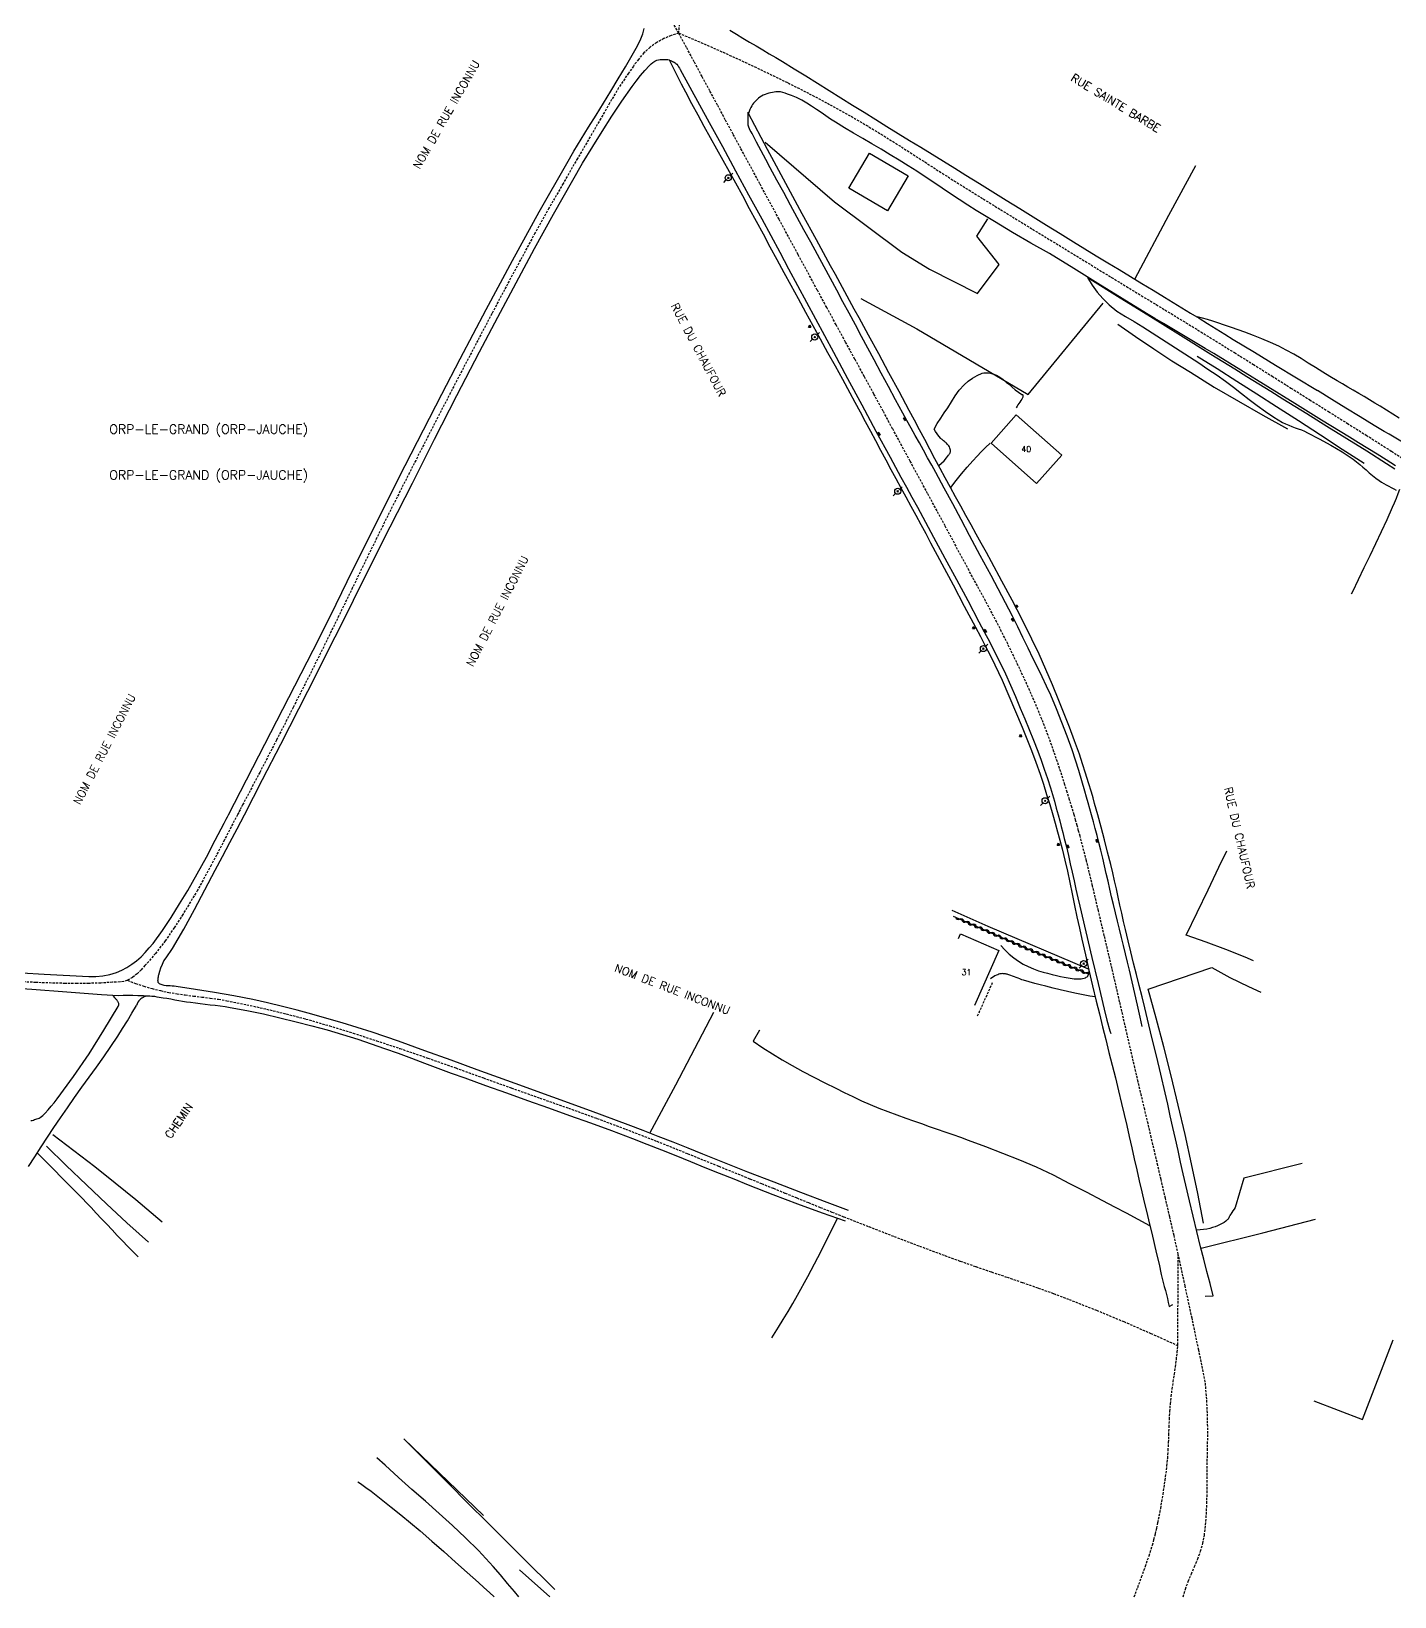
# Model space of a CAD drawing. Header units: millimetres. Extents: x 193000 to 194000, y 155000 to 156000.
# Drawn here: x 193430.6 to 193728.7, y 155000 to 155342.4 of the extents above; entities that cross this region are included whole.
import ezdxf
from ezdxf.enums import TextEntityAlignment as Align

# ---------------------------------------------------------------- set-up
doc = ezdxf.new("R2010")
doc.units = ezdxf.units.MM
doc.linetypes.add('DASHED', pattern=[0.75, 0.5, -0.25])
doc.layers.get('0').update_dxf_attribs({"linetype": 'CONTINUOUS'})
for name, color, linetype in [('W0001', 6, 'DASHED'), ('W0008', 7, 'CONTINUOUS'), ('W0014', 7, 'CONTINUOUS'), ('W0017', 7, 'CONTINUOUS'), ('W0051', 7, 'CONTINUOUS'), ('W0071', 7, 'CONTINUOUS'), ('W0101', 7, 'CONTINUOUS'), ('W0112', 1, 'DASHED'), ('W0211', 2, 'CONTINUOUS'), ('W0214', 2, 'CONTINUOUS'), ('W0300', 7, 'CONTINUOUS'), ('W0310', 3, 'CONTINUOUS'), ('W0330', 7, 'CONTINUOUS'), ('W0401', 7, 'CONTINUOUS'), ('W0473', 7, 'CONTINUOUS'), ('W0850', 7, 'CONTINUOUS'), ('W0980', 7, 'CONTINUOUS'), ('W0989', 7, 'CONTINUOUS'), ('W0991', 7, 'CONTINUOUS')]:
    doc.layers.add(name, color=color, linetype=linetype)
doc.styles.get("Standard").update_dxf_attribs({"font": 'romans.shx', "width": 0.85})

# ---------------------------------------------------------------- blocks, each defined once
blk = doc.blocks.new('T473')
for p, q in [((-0.166667, 0.166667), (0.166667, -0.166667)), ((-0.166667, -0.166667), (0.166667, 0.166667)), ((0.500001, 0.500001), (1.000002, 1.000002)), ((-1.000002, -1.000002), (-0.500001, -0.500001))]:
    blk.add_line(p, q)
blk.add_ellipse((0, 0), major_axis=(0.471405, 0.471405), ratio=1, start_param=5.4977871438, end_param=11.780972451)
blk = doc.blocks.new('T401')
for p, q in [((-0.3, 0.3), (0, 0.3)), ((-0.3, -0.25), (-0.3, 0.3)), ((-0.3, 0.15), (0, 0.15)), ((-0.3, 0), (0, 0)), ((0, 0.3), (0, -0.25)), ((-0.3, -0.15), (0, -0.15)), ((-0.3, -0.25), (-0.3, -0.3)), ((-0.3, -0.3), (0, -0.3)), ((0, -0.3), (0, -0.25))]:
    blk.add_line(p, q)
blk = doc.blocks.new('T850')
for p, q in [((-0.25, -0.15), (0, 0.32)), ((0, 0.32), (0.25, -0.15)), ((-0.25, -0.15), (0.25, -0.15))]:
    blk.add_line(p, q)
for major_axis in [(-0.106, 0.106), (-0.0354, 0.0354), (-0.0236, 0.0236)]:
    blk.add_ellipse((0, 0), major_axis=major_axis, ratio=1, start_param=3.926991, end_param=10.210176)
blk = doc.blocks.new('t310o')
at = {"color": 0, "linetype": 'Continuous'}
for centre, start, end in [((-0.5, 0.38), 216.8699, 323.1304), ((0.5, -0.37), 36.8699, 143.1303)]:
    blk.add_arc(centre, 0.625, start, end, dxfattribs=at)

msp = doc.modelspace()

# ---------------------------------------------------------------- linework, layer by layer
at = {"layer": 'W0001'}
for points in [[(193572.18, 155341.96), (193565.55, 155354.17)], [(193572.18, 155341.96), (193570.51, 155341.44), (193568.91, 155340.75), (193567.38, 155339.89), (193565.95, 155338.88), (193564.57, 155337.63), (193563.37, 155336.21), (193562.27, 155334.71), (193561.21, 155333.21), (193559.05, 155329.98), (193557.06, 155326.64), (193555.14, 155323.26), (193553.2, 155319.9), (193550.04, 155314.5), (193546.91, 155309.08), (193543.81, 155303.64), (193540.76, 155298.18), (193537.57, 155292.34), (193534.43, 155286.48), (193531.33, 155280.6), (193528.24, 155274.71), (193523.68, 155265.99), (193519.16, 155257.26), (193514.68, 155248.51), (193510.24, 155239.73), (193507.87, 155234.98), (193505.52, 155230.22), (193503.19, 155225.45), (193500.88, 155220.68), (193498.56, 155215.9), (193496.23, 155211.13), (193493.88, 155206.37), (193491.51, 155201.62), (193487.89, 155194.48), (193484.25, 155187.35), (193480.57, 155180.25), (193476.84, 155173.16), (193476.55, 155172.62), (193476.27, 155172.08), (193475.99, 155171.54), (193475.7, 155171)], [(193572.18, 155341.96), (193572.47, 155344.73)], [(193658.65, 155171), (193658.16, 155172.65), (193657.67, 155174.29), (193657.16, 155175.93), (193656.64, 155177.56), (193655.46, 155181.18), (193654.24, 155184.78), (193652.96, 155188.37), (193651.59, 155191.92), (193649.85, 155196.09), (193648.02, 155200.21), (193646.11, 155204.3), (193644.14, 155208.37), (193641.75, 155213.09), (193639.27, 155217.76), (193636.75, 155222.41), (193634.24, 155227.07), (193630.44, 155234.17), (193626.62, 155241.27), (193622.79, 155248.36), (193618.95, 155255.44), (193616.9, 155259.24), (193614.84, 155263.03), (193612.78, 155266.82), (193610.72, 155270.61), (193608.66, 155274.4), (193606.59, 155278.19), (193604.54, 155281.98), (193602.48, 155285.77), (193598.3, 155293.5), (193594.12, 155301.24), (193589.95, 155308.97), (193585.78, 155316.71), (193584.08, 155319.87), (193582.38, 155323.02), (193580.68, 155326.18), (193578.99, 155329.34), (193577.29, 155332.49), (193575.59, 155335.65), (193573.89, 155338.81), (193572.18, 155341.96)], [(193572.18, 155341.96), (193577.05, 155339.91), (193581.88, 155337.78), (193586.68, 155335.59), (193591.45, 155333.33), (193596.11, 155331.05), (193600.74, 155328.71), (193605.33, 155326.29), (193609.87, 155323.77), (193613.15, 155321.85), (193616.39, 155319.88), (193619.61, 155317.87), (193622.81, 155315.82), (193625.99, 155313.77), (193629.18, 155311.71), (193632.38, 155309.67), (193635.6, 155307.66), (193642.58, 155303.35), (193649.58, 155299.06), (193656.58, 155294.79), (193663.58, 155290.51), (193666.83, 155288.52), (193670.08, 155286.54), (193673.34, 155284.56), (193676.59, 155282.58), (193679.85, 155280.6), (193683.1, 155278.62), (193686.34, 155276.62), (193689.59, 155274.63), (193693.71, 155272.07), (193697.83, 155269.5), (193701.94, 155266.93), (193706.06, 155264.34), (193710.16, 155261.76), (193714.28, 155259.18), (193718.39, 155256.6), (193722.51, 155254.03), (193728.04, 155250.51), (193733.56, 155246.93)], [(193475.7, 155171), (193472.84, 155165.49), (193469.98, 155159.98), (193466.99, 155154.53), (193463.78, 155149.21), (193461.88, 155146.3), (193459.9, 155143.43), (193457.78, 155140.65), (193455.49, 155138.01), (193454.64, 155137.11), (193453.75, 155136.22), (193452.76, 155135.42), (193451.65, 155134.8)], [(193681.41, 155074.88), (193680.49, 155078.99), (193679.55, 155083.08), (193678.6, 155087.18), (193677.65, 155091.27), (193676.95, 155094.32), (193676.23, 155097.37), (193675.51, 155100.42), (193674.8, 155103.47), (193674.08, 155106.52), (193673.36, 155109.57), (193672.64, 155112.62), (193671.93, 155115.67), (193671.09, 155119.28), (193670.26, 155122.89), (193669.43, 155126.51), (193668.6, 155130.12), (193667.77, 155133.73), (193666.94, 155137.34), (193666.09, 155140.95), (193665.24, 155144.56), (193663.96, 155150.02), (193662.67, 155155.48), (193661.35, 155160.93), (193659.94, 155166.36), (193659.62, 155167.52), (193659.3, 155168.68), (193658.98, 155169.84), (193658.65, 155171)], [(193451.65, 155134.8), (193450.86, 155134.55), (193450.03, 155134.45), (193449.21, 155134.41), (193448.41, 155134.37), (193445.81, 155134.21), (193443.22, 155134.13), (193440.62, 155134.1), (193438.03, 155134.12), (193431.62, 155134.32), (193425.22, 155134.68)], [(193451.65, 155134.8), (193453.42, 155134.13), (193455.22, 155133.53), (193457.04, 155133), (193458.87, 155132.54), (193460.67, 155132.17), (193462.49, 155131.86), (193464.31, 155131.6), (193466.13, 155131.37), (193467.95, 155131.15), (193469.77, 155130.92), (193471.59, 155130.66), (193473.4, 155130.34), (193477.74, 155129.47), (193482.07, 155128.5), (193486.38, 155127.46), (193490.66, 155126.34), (193495.84, 155124.85), (193500.99, 155123.25), (193506.11, 155121.58), (193511.23, 155119.88), (193517.34, 155117.79), (193523.42, 155115.64), (193529.49, 155113.45), (193535.57, 155111.27), (193541.82, 155109.05), (193548.07, 155106.84), (193554.32, 155104.59), (193560.53, 155102.27), (193567.37, 155099.62), (193574.17, 155096.89), (193580.96, 155094.13), (193587.76, 155091.39), (193590.32, 155090.35), (193592.88, 155089.31), (193595.44, 155088.27), (193598, 155087.22), (193600.56, 155086.18), (193603.13, 155085.14), (193605.69, 155084.11), (193608.26, 155083.09), (193613.78, 155080.93), (193619.3, 155078.78), (193624.83, 155076.67), (193630.38, 155074.6), (193633.76, 155073.38), (193637.16, 155072.19), (193640.57, 155071.02), (193643.98, 155069.87), (193647.39, 155068.7), (193650.79, 155067.51), (193654.17, 155066.29), (193657.54, 155065.01), (193663.54, 155062.63), (193669.5, 155060.16), (193675.42, 155057.59), (193681.3, 155054.93)], [(193681.32, 155055.11), (193681.41, 155074.88)], [(193682.46, 155000), (193682.98, 155001.68), (193683.61, 155003.34), (193684.29, 155004.97), (193684.99, 155006.6), (193685.68, 155008.25), (193686.29, 155009.93), (193686.79, 155011.65), (193687.13, 155013.42), (193687.4, 155015.73), (193687.57, 155018.04), (193687.67, 155020.37), (193687.72, 155022.69), (193687.73, 155025), (193687.74, 155027.32), (193687.76, 155029.63), (193687.81, 155031.95), (193687.87, 155035.71), (193687.81, 155039.46), (193687.63, 155043.21), (193687.33, 155046.96), (193685.89, 155053.95), (193684.42, 155060.93), (193682.93, 155067.91), (193681.41, 155074.88)], [(193671.79, 155000), (193672.56, 155002.04), (193673.41, 155004.33), (193674.24, 155006.64), (193675.03, 155008.96), (193675.76, 155011.3), (193676.11, 155012.52), (193676.43, 155013.74), (193676.72, 155014.97), (193676.98, 155016.21), (193677.57, 155019.3), (193678.11, 155022.39), (193678.57, 155025.5), (193678.95, 155028.62), (193679.11, 155030.31), (193679.22, 155032.01), (193679.3, 155033.71), (193679.36, 155035.41), (193679.42, 155037.1), (193679.49, 155038.8), (193679.58, 155040.5), (193679.71, 155042.19), (193679.88, 155043.81), (193680.09, 155045.42), (193680.32, 155047.03), (193680.56, 155048.64), (193680.8, 155050.25), (193681.01, 155051.87), (193681.19, 155053.49), (193681.32, 155055.11)]]:
    msp.add_lwpolyline(points, dxfattribs=at)
at = {"layer": 'W0008'}
for points in [[(193493.57, 155209.55), (193497.26, 155217.07), (193500.97, 155224.58), (193504.7, 155232.08), (193508.46, 155239.56), (193512.41, 155247.38), (193516.37, 155255.19), (193520.37, 155262.97), (193524.43, 155270.73), (193530.12, 155281.48), (193535.87, 155292.21), (193541.71, 155302.88), (193547.7, 155313.47), (193549.26, 155316.14), (193550.86, 155318.78), (193552.48, 155321.42), (193554.11, 155324.04), (193555.74, 155326.66), (193557.36, 155329.29), (193558.97, 155331.93), (193560.53, 155334.6), (193561.42, 155336.1), (193562.31, 155337.61), (193563.16, 155339.14), (193563.92, 155340.72), (193564.34, 155341.82), (193564.67, 155342.95)], [(193583.35, 155342.58), (193584.79, 155341.72), (193586.23, 155340.86), (193587.67, 155340), (193589.11, 155339.15), (193590.55, 155338.3), (193591.99, 155337.45), (193593.43, 155336.59), (193594.86, 155335.73), (193597.42, 155334.16), (193599.98, 155332.58), (193602.53, 155331), (193605.07, 155329.41), (193607.62, 155327.82), (193610.16, 155326.23), (193612.71, 155324.64), (193615.26, 155323.06), (193617.72, 155321.54), (193620.19, 155320.02), (193622.66, 155318.5), (193625.13, 155316.98), (193627.6, 155315.46), (193630.07, 155313.95), (193632.54, 155312.43), (193635, 155310.9), (193637.95, 155309.08), (193640.89, 155307.25), (193643.82, 155305.42), (193646.76, 155303.59), (193649.7, 155301.76), (193652.64, 155299.93), (193655.58, 155298.11), (193658.53, 155296.29), (193661.01, 155294.77), (193663.5, 155293.25), (193665.99, 155291.74), (193668.48, 155290.23), (193670.98, 155288.73), (193673.47, 155287.22), (193675.96, 155285.71), (193678.44, 155284.19), (193680.32, 155283.04), (193682.2, 155281.89), (193684.07, 155280.73), (193685.95, 155279.58), (193687.82, 155278.42), (193689.7, 155277.27), (193691.57, 155276.11), (193693.45, 155274.96), (193698.05, 155272.16), (193702.65, 155269.35), (193707.26, 155266.56), (193711.87, 155263.77)], [(193477.24, 155171), (193481.22, 155178.7), (193485.17, 155186.42), (193489.1, 155194.15), (193493.03, 155201.88), (193495.06, 155205.88), (193497.07, 155209.89), (193499.08, 155213.9), (193501.08, 155217.91), (193503.08, 155221.92), (193505.08, 155225.94), (193507.09, 155229.95), (193509.11, 155233.95), (193513.95, 155243.54), (193518.8, 155253.12), (193523.68, 155262.69), (193528.63, 155272.23), (193532.61, 155279.8), (193536.62, 155287.35), (193540.69, 155294.87), (193544.82, 155302.36), (193546.91, 155306.08), (193549.03, 155309.79), (193551.18, 155313.48), (193553.4, 155317.14), (193555.47, 155320.47), (193557.58, 155323.78), (193559.76, 155327.05), (193562.03, 155330.25), (193562.91, 155331.45), (193563.81, 155332.65), (193564.77, 155333.8), (193565.81, 155334.88), (193566.17, 155335.21), (193566.54, 155335.54), (193566.96, 155335.83), (193567.42, 155336.04), (193567.78, 155336.14), (193568.15, 155336.2), (193568.52, 155336.22), (193568.89, 155336.21), (193569.19, 155336.19), (193569.49, 155336.18), (193569.8, 155336.16), (193570.1, 155336.09)], [(193653.25, 155293.78), (193649.21, 155296.04), (193645.2, 155298.36), (193641.21, 155300.73), (193637.26, 155303.14), (193635.38, 155304.33), (193633.51, 155305.55), (193631.65, 155306.79), (193629.81, 155308.03), (193627.96, 155309.28), (193626.11, 155310.51), (193624.24, 155311.73), (193622.37, 155312.93), (193620.4, 155314.15), (193618.41, 155315.35), (193616.42, 155316.54), (193614.42, 155317.71), (193612.42, 155318.89), (193610.42, 155320.07), (193608.44, 155321.26), (193606.46, 155322.47), (193605.4, 155323.14), (193604.35, 155323.84), (193603.32, 155324.56), (193602.28, 155325.27), (193601.23, 155325.97), (193600.17, 155326.65), (193599.08, 155327.29), (193597.97, 155327.88), (193597.59, 155328.05), (193597.21, 155328.19), (193596.83, 155328.32), (193596.44, 155328.45), (193595.95, 155328.63), (193595.46, 155328.82), (193594.96, 155328.99), (193594.44, 155329.1), (193594.09, 155329.12), (193593.75, 155329.11), (193593.4, 155329.08), (193593.06, 155329.04), (193592.66, 155328.98), (193592.26, 155328.91), (193591.87, 155328.82), (193591.48, 155328.7), (193591.07, 155328.55), (193590.66, 155328.37), (193590.27, 155328.17), (193589.9, 155327.94), (193589.65, 155327.75), (193589.41, 155327.54), (193589.18, 155327.32), (193588.97, 155327.09), (193588.75, 155326.85), (193588.55, 155326.61), (193588.35, 155326.35), (193588.18, 155326.08), (193587.96, 155325.67), (193587.76, 155325.26), (193587.59, 155324.83), (193587.44, 155324.39)], [(193728.91, 155247.35), (193726.89, 155248.6), (193724.87, 155249.84), (193722.86, 155251.09), (193720.84, 155252.34), (193718.83, 155253.59), (193716.81, 155254.84), (193714.79, 155256.09), (193712.77, 155257.33), (193706.88, 155260.98), (193700.98, 155264.62), (193695.08, 155268.25), (193689.16, 155271.86), (193687.33, 155272.97), (193685.5, 155274.06), (193683.67, 155275.16), (193681.83, 155276.25), (193679.99, 155277.34), (193678.16, 155278.43), (193676.32, 155279.53), (193674.5, 155280.63), (193669.17, 155283.89), (193663.85, 155287.17), (193658.55, 155290.46), (193653.25, 155293.78)], [(193741.77, 155245.37), (193739.58, 155246.8), (193737.38, 155248.21), (193735.17, 155249.61), (193732.94, 155250.99), (193731.87, 155251.64), (193730.79, 155252.29), (193729.7, 155252.94), (193728.62, 155253.58), (193727.53, 155254.22), (193726.45, 155254.86), (193725.36, 155255.5), (193724.28, 155256.15), (193721.17, 155258.04), (193718.07, 155259.94), (193714.97, 155261.85), (193711.87, 155263.77)], [(193473.75, 155171), (193493.57, 155209.55)], [(193443.24, 155135.62), (193444.77, 155135.63), (193446.29, 155135.78), (193447.79, 155136.08), (193449.25, 155136.52), (193450.43, 155137.01), (193451.55, 155137.62), (193452.61, 155138.32), (193453.62, 155139.09), (193454.63, 155139.95), (193455.56, 155140.89), (193456.43, 155141.88), (193457.26, 155142.89), (193459.34, 155145.67), (193461.25, 155148.55), (193463.07, 155151.5), (193464.85, 155154.46), (193466.93, 155158.08), (193468.91, 155161.76), (193470.84, 155165.46), (193472.78, 155169.16), (193473.02, 155169.62), (193473.26, 155170.08), (193473.51, 155170.54), (193473.75, 155171)], [(193459.63, 155139.07), (193460.11, 155139.74), (193460.59, 155140.41), (193461.05, 155141.1), (193461.49, 155141.79), (193463.97, 155145.99), (193466.31, 155150.26), (193468.59, 155154.56), (193470.86, 155158.86), (193472.47, 155161.89), (193474.06, 155164.92), (193475.66, 155167.96), (193477.24, 155171)], [(193423.62, 155136.76), (193433.43, 155136.17), (193443.24, 155135.62)], [(193609.34, 155084.46), (193604.68, 155086.19), (193598.88, 155088.41), (193593.07, 155090.63), (193587.28, 155092.88), (193584.01, 155094.16), (193580.74, 155095.46), (193577.48, 155096.76), (193574.23, 155098.07), (193570.97, 155099.37), (193567.7, 155100.67), (193564.43, 155101.95), (193561.15, 155103.2), (193552.93, 155106.28), (193544.68, 155109.28), (193536.41, 155112.25), (193528.15, 155115.22), (193522.41, 155117.31), (193516.67, 155119.41), (193510.92, 155121.47), (193505.13, 155123.43), (193501.86, 155124.48), (193498.57, 155125.49), (193495.27, 155126.45), (193491.96, 155127.38), (193488.75, 155128.25), (193485.54, 155129.08), (193482.31, 155129.87), (193479.07, 155130.59), (193474.9, 155131.41), (193470.72, 155132.14), (193466.53, 155132.81), (193462.34, 155133.47), (193461.9, 155133.53), (193461.45, 155133.55), (193461.01, 155133.57), (193460.57, 155133.59), (193460.11, 155133.63), (193459.66, 155133.7), (193459.22, 155133.81), (193458.79, 155133.98), (193458.67, 155134.05), (193458.56, 155134.13), (193458.46, 155134.23), (193458.39, 155134.35), (193458.34, 155134.52), (193458.33, 155134.7), (193458.35, 155134.88), (193458.36, 155135.05), (193458.37, 155135.17), (193458.38, 155135.29), (193458.4, 155135.4), (193458.41, 155135.52), (193458.43, 155135.64), (193458.45, 155135.75), (193458.48, 155135.87), (193458.5, 155135.98), (193458.73, 155136.78), (193458.99, 155137.56), (193459.29, 155138.32), (193459.63, 155139.07)], [(193423.14, 155133.38), (193430.77, 155132.86), (193438.39, 155132.31), (193446.01, 155131.69)], [(193446.01, 155131.69), (193449.62, 155131.5)], [(193449.62, 155131.5), (193450.69, 155131.52), (193451.76, 155131.52), (193452.82, 155131.52), (193453.89, 155131.5), (193454.54, 155131.48), (193455.18, 155131.46), (193455.83, 155131.42), (193456.47, 155131.38)], [(193456.47, 155131.38), (193457.01, 155131.37), (193457.54, 155131.3), (193458.07, 155131.21), (193458.59, 155131.13), (193459.44, 155131), (193460.3, 155130.87), (193461.15, 155130.72), (193462, 155130.57), (193462.86, 155130.42), (193463.71, 155130.27), (193464.56, 155130.13), (193465.42, 155130), (193466.5, 155129.85), (193467.59, 155129.72), (193468.67, 155129.59), (193469.76, 155129.47), (193470.85, 155129.34), (193471.94, 155129.2), (193473.02, 155129.05), (193474.1, 155128.87), (193477.74, 155128.2), (193481.37, 155127.44), (193484.98, 155126.62), (193488.57, 155125.74), (193491.95, 155124.87), (193495.32, 155123.94), (193498.67, 155122.95), (193502, 155121.91), (193504.95, 155120.93), (193507.89, 155119.91), (193510.82, 155118.85), (193513.73, 155117.77), (193516.64, 155116.68), (193519.55, 155115.59), (193522.47, 155114.51), (193525.39, 155113.44), (193529.97, 155111.8), (193534.56, 155110.16), (193539.16, 155108.53), (193543.75, 155106.91), (193548.34, 155105.27), (193552.92, 155103.61), (193557.5, 155101.93), (193562.06, 155100.21), (193565.24, 155098.99), (193568.41, 155097.74), (193571.58, 155096.47), (193574.74, 155095.19), (193577.9, 155093.9), (193581.06, 155092.62), (193584.22, 155091.35), (193587.39, 155090.09), (193592.77, 155087.98), (193598.16, 155085.89), (193603.55, 155083.93), (193608.61, 155082.19)], [(193679.4, 155063.46), (193680.22, 155063.9)]]:
    msp.add_lwpolyline(points, dxfattribs=at)
at = {"layer": 'W0014'}
for points in [[(193570.1, 155336.09), (193570.21, 155336.05), (193570.33, 155336), (193570.44, 155335.95), (193570.55, 155335.89), (193570.66, 155335.83), (193570.78, 155335.78), (193570.89, 155335.72), (193571, 155335.67), (193571.2, 155335.57), (193571.4, 155335.45), (193571.58, 155335.32), (193571.75, 155335.17), (193571.98, 155334.9), (193572.17, 155334.61), (193572.33, 155334.31), (193572.49, 155334), (193578.84, 155322.41), (193581.73, 155317.14), (193584.61, 155311.87), (193587.48, 155306.59), (193590.35, 155301.31), (193592.32, 155297.67), (193594.28, 155294.03), (193596.23, 155290.39), (193598.19, 155286.75), (193600.14, 155283.1), (193602.09, 155279.46), (193604.05, 155275.81), (193606.01, 155272.17), (193609.1, 155266.42), (193612.2, 155260.67), (193615.31, 155254.93), (193618.42, 155249.18), (193619.6, 155247), (193620.79, 155244.82), (193621.98, 155242.64), (193623.17, 155240.45), (193624.37, 155238.27), (193625.55, 155236.09), (193626.74, 155233.91), (193627.92, 155231.72), (193630.41, 155227.1), (193632.9, 155222.48), (193635.37, 155217.85), (193637.82, 155213.22), (193639, 155210.99), (193640.18, 155208.77), (193641.33, 155206.53), (193642.45, 155204.27), (193643.61, 155201.81), (193644.72, 155199.34), (193645.81, 155196.84), (193646.88, 155194.35), (193647.87, 155192.01), (193648.84, 155189.67), (193649.78, 155187.32), (193650.69, 155184.95), (193651.42, 155182.96), (193652.13, 155180.95), (193652.81, 155178.94), (193653.45, 155176.91), (193653.9, 155175.44), (193654.33, 155173.96), (193654.75, 155172.48), (193655.15, 155171)], [(193662.45, 155171), (193662.09, 155172.3), (193661.73, 155173.59), (193661.36, 155174.89), (193660.98, 155176.18), (193660.32, 155178.45), (193659.65, 155180.71), (193658.94, 155182.97), (193658.19, 155185.21), (193657.11, 155188.22), (193655.97, 155191.22), (193654.78, 155194.19), (193653.54, 155197.14), (193652.62, 155199.16), (193651.66, 155201.15), (193650.68, 155203.13), (193649.7, 155205.12), (193648.58, 155207.45), (193647.45, 155209.79), (193646.32, 155212.11), (193645.16, 155214.43), (193642.86, 155218.88), (193640.51, 155223.3), (193638.13, 155227.71), (193635.77, 155232.12), (193633.93, 155235.55), (193632.1, 155238.98), (193630.26, 155242.41), (193628.4, 155245.83), (193627.51, 155247.46), (193626.61, 155249.08), (193625.71, 155250.71), (193624.81, 155252.33), (193623.91, 155253.95), (193623, 155255.58), (193622.1, 155257.2), (193621.21, 155258.83), (193619.62, 155261.74), (193618.04, 155264.66), (193616.47, 155267.59), (193614.89, 155270.51), (193613.53, 155273.05), (193612.17, 155275.59), (193610.81, 155278.13), (193609.45, 155280.68), (193608.09, 155283.22), (193606.73, 155285.77), (193605.37, 155288.31), (193604, 155290.85), (193602.54, 155293.55), (193601.06, 155296.26), (193599.58, 155298.96), (193598.1, 155301.66), (193596.62, 155304.36), (193595.15, 155307.07), (193593.67, 155309.77), (193592.21, 155312.48), (193591.21, 155314.35), (193590.21, 155316.23), (193589.22, 155318.1), (193588.23, 155319.99), (193588.04, 155320.34), (193587.84, 155320.69), (193587.65, 155321.05), (193587.5, 155321.42), (193587.44, 155321.64), (193587.4, 155321.86), (193587.38, 155322.08), (193587.36, 155322.3), (193587.36, 155322.52), (193587.37, 155322.74), (193587.38, 155322.95), (193587.39, 155323.17), (193587.39, 155323.55), (193587.39, 155323.92), (193587.39, 155324.29), (193587.39, 155324.67)], [(193655.15, 155171), (193655.5, 155169.71), (193655.84, 155168.42), (193656.17, 155167.12), (193656.5, 155165.83), (193656.95, 155163.98), (193657.39, 155162.13), (193657.81, 155160.28), (193658.22, 155158.43), (193658.63, 155156.57), (193659.04, 155154.72), (193659.46, 155152.87), (193659.88, 155151.02), (193661.21, 155145.39), (193662.55, 155139.76), (193663.9, 155134.13), (193665.24, 155128.51), (193665.82, 155126.1), (193666.45, 155123.77), (193666.64, 155123.14)], [(193673.52, 155124.71), (193673.06, 155126.76), (193672.51, 155129.35), (193671.91, 155131.9), (193671.32, 155134.45), (193670.72, 155137), (193670.29, 155138.79), (193669.86, 155140.59), (193669.42, 155142.38), (193668.98, 155144.18), (193668.55, 155145.97), (193668.11, 155147.77), (193667.68, 155149.56), (193667.25, 155151.36), (193666.85, 155153.05), (193666.45, 155154.75), (193666.07, 155156.45), (193665.68, 155158.15), (193665.29, 155159.84), (193664.89, 155161.54), (193664.48, 155163.23), (193664.06, 155164.92), (193663.67, 155166.45), (193663.27, 155167.97), (193662.86, 155169.48), (193662.45, 155171)]]:
    msp.add_lwpolyline(points, dxfattribs=at)
at = {"layer": 'W0017'}
for points in [[(193628.01, 155255.36), (193628.73, 155256.55), (193629.47, 155257.72), (193630.23, 155258.89), (193631, 155260.04), (193631.83, 155261.32), (193632.64, 155262.63), (193633.54, 155263.89), (193634.58, 155265.04), (193635.46, 155265.81), (193636.41, 155266.5), (193637.44, 155267.09), (193638.53, 155267.55), (193638.87, 155267.63), (193639.22, 155267.68), (193639.57, 155267.68), (193639.91, 155267.66), (193640.37, 155267.59), (193640.81, 155267.47), (193641.24, 155267.31), (193641.66, 155267.12), (193642.42, 155266.69), (193643.14, 155266.19), (193643.82, 155265.65), (193644.48, 155265.09), (193645.13, 155264.52), (193645.79, 155263.96), (193646.47, 155263.43), (193647.19, 155262.95), (193647.22, 155262.94), (193647.25, 155262.93), (193647.28, 155262.92), (193647.31, 155262.92), (193647.34, 155262.91), (193647.37, 155262.89), (193647.4, 155262.87), (193647.42, 155262.84), (193647.44, 155262.36), (193647.24, 155261.92), (193646.96, 155261.58), (193646.74, 155261.28), (193646.56, 155260.96), (193646.37, 155260.65), (193646.16, 155260.34), (193645.95, 155260.04)], [(193629.08, 155247.38), (193629.67, 155247.89), (193630.22, 155248.44), (193630.73, 155249.04), (193631.2, 155249.66), (193631.26, 155249.76), (193631.33, 155249.85), (193631.4, 155249.95), (193631.46, 155250.05), (193631.52, 155250.16), (193631.56, 155250.27), (193631.6, 155250.39), (193631.62, 155250.51), (193631.61, 155250.76), (193631.56, 155251), (193631.47, 155251.22), (193631.37, 155251.44), (193631.23, 155251.67), (193631.07, 155251.87), (193630.89, 155252.07), (193630.72, 155252.26), (193630.57, 155252.4), (193630.42, 155252.53), (193630.27, 155252.66), (193630.11, 155252.79), (193629.95, 155252.92), (193629.79, 155253.05), (193629.65, 155253.18), (193629.5, 155253.33), (193629.09, 155253.81), (193628.7, 155254.3), (193628.34, 155254.82), (193628.01, 155255.36)], [(193631.68, 155242.58), (193632.84, 155244.08), (193634.03, 155245.55), (193635.25, 155247), (193636.5, 155248.42), (193637.41, 155249.42), (193638.35, 155250.39), (193639.3, 155251.35), (193640.28, 155252.29)], [(193642.62, 155142.41), (193643.49, 155141.45), (193644.43, 155140.55), (193645.43, 155139.73), (193646.48, 155138.97), (193647.53, 155138.35), (193648.63, 155137.81), (193649.75, 155137.34), (193650.89, 155136.91), (193651.85, 155136.6), (193652.83, 155136.33), (193653.82, 155136.1), (193654.81, 155135.87), (193655.65, 155135.67), (193656.5, 155135.49), (193657.36, 155135.32), (193658.22, 155135.19), (193658.63, 155135.15), (193659.03, 155135.11), (193659.44, 155135.09), (193659.86, 155135.11), (193660.18, 155135.13), (193660.5, 155135.17), (193660.82, 155135.24), (193661.12, 155135.36), (193661.3, 155135.46), (193661.48, 155135.58), (193661.63, 155135.72), (193661.75, 155135.9), (193661.88, 155136.24), (193661.95, 155136.6), (193661.96, 155136.97), (193661.89, 155137.34)], [(193663.21, 155131.19), (193662.1, 155131.37), (193660.99, 155131.57), (193659.89, 155131.78), (193658.78, 155132.01), (193657.2, 155132.35), (193655.62, 155132.72), (193654.04, 155133.11), (193652.46, 155133.5), (193651.25, 155133.8), (193650.03, 155134.11), (193648.82, 155134.44), (193647.61, 155134.8), (193647.2, 155134.94), (193646.8, 155135.09), (193646.39, 155135.24), (193645.99, 155135.41), (193645.59, 155135.57), (193645.19, 155135.72), (193644.78, 155135.87), (193644.37, 155136.01), (193644.18, 155136.07), (193643.99, 155136.13), (193643.8, 155136.17), (193643.61, 155136.21), (193643.38, 155136.24), (193643.14, 155136.25), (193642.91, 155136.26), (193642.68, 155136.24), (193642.42, 155136.19), (193642.17, 155136.12), (193641.93, 155136.03), (193641.69, 155135.93), (193641.33, 155135.76), (193640.99, 155135.57), (193640.66, 155135.36), (193640.34, 155135.14)], [(193708.51, 155094.75), (193695.74, 155091.55), (193693.87, 155085.09)], [(193693.87, 155085.09), (193693.62, 155084.73), (193693.37, 155084.37), (193693.13, 155084), (193692.89, 155083.63), (193692.8, 155083.48), (193692.73, 155083.34), (193692.65, 155083.19), (193692.58, 155083.04), (193692.5, 155082.89), (193692.42, 155082.74), (193692.32, 155082.6), (193692.21, 155082.47), (193691.84, 155082.13), (193691.42, 155081.85), (193690.99, 155081.6), (193690.55, 155081.37), (193690.01, 155081.12), (193689.47, 155080.9), (193688.91, 155080.71), (193688.35, 155080.55), (193687.64, 155080.4), (193686.93, 155080.28), (193686.22, 155080.2), (193685.5, 155080.16)], [(193686.4, 155076.21), (193699.94, 155079.57), (193711.45, 155082.53)]]:
    msp.add_lwpolyline(points, dxfattribs=at)
at = {"layer": 'W0051'}
for points in [[(193570.1, 155336.09), (193570.96, 155334.33), (193571.84, 155332.58), (193572.74, 155330.83), (193573.65, 155329.1), (193574.99, 155326.59), (193576.34, 155324.1), (193577.71, 155321.62), (193579.09, 155319.14), (193580.48, 155316.66), (193581.86, 155314.18), (193583.23, 155311.7), (193584.6, 155309.21), (193586.11, 155306.42), (193587.62, 155303.62), (193589.13, 155300.82), (193590.63, 155298.03), (193592.14, 155295.23), (193593.64, 155292.43), (193595.15, 155289.63), (193596.67, 155286.84), (193598.28, 155283.9), (193599.89, 155280.96), (193601.51, 155278.02), (193603.13, 155275.08), (193604.75, 155272.14), (193606.37, 155269.2), (193607.98, 155266.26), (193609.59, 155263.31), (193610.72, 155261.22), (193611.85, 155259.12), (193612.97, 155257.03), (193614.09, 155254.93), (193615.21, 155252.83), (193616.34, 155250.73), (193617.46, 155248.63), (193618.59, 155246.53), (193619.67, 155244.52), (193620.76, 155242.52), (193621.85, 155240.51), (193622.94, 155238.51), (193624.02, 155236.5), (193625.11, 155234.5), (193626.19, 155232.49), (193627.27, 155230.48), (193629.74, 155225.88), (193632.19, 155221.27), (193634.63, 155216.65), (193637.06, 155212.03), (193638.15, 155209.98), (193639.23, 155207.93), (193640.3, 155205.88), (193641.32, 155203.8), (193642.89, 155200.42), (193644.39, 155197.02), (193645.85, 155193.6), (193647.27, 155190.17), (193648.31, 155187.62), (193649.31, 155185.07), (193650.28, 155182.5), (193651.2, 155179.9), (193651.93, 155177.69), (193652.64, 155175.47), (193653.33, 155173.24), (193653.99, 155171)], [(193663.82, 155171), (193663.47, 155172.23), (193663.13, 155173.47), (193662.78, 155174.7), (193662.42, 155175.93), (193661.8, 155178.02), (193661.16, 155180.1), (193660.5, 155182.18), (193659.8, 155184.25), (193658.74, 155187.21), (193657.64, 155190.16), (193656.49, 155193.09), (193655.31, 155196.01), (193653.91, 155199.4), (193652.47, 155202.77), (193650.97, 155206.12), (193649.42, 155209.44), (193647.3, 155213.7), (193645.08, 155217.92), (193642.82, 155222.12), (193640.56, 155226.31), (193639.46, 155228.34), (193638.34, 155230.38), (193637.22, 155232.41), (193636.1, 155234.43), (193634.97, 155236.46), (193633.85, 155238.49), (193632.73, 155240.52), (193631.62, 155242.55), (193630.48, 155244.66), (193629.35, 155246.76), (193628.22, 155248.87), (193627.1, 155250.98), (193625.97, 155253.09), (193624.85, 155255.21), (193623.72, 155257.31), (193622.59, 155259.42), (193620.37, 155263.55), (193618.14, 155267.68), (193615.91, 155271.8), (193613.68, 155275.92), (193612.65, 155277.82), (193611.62, 155279.71), (193610.58, 155281.61), (193609.55, 155283.5), (193608.51, 155285.39), (193607.48, 155287.28), (193606.45, 155289.18), (193605.41, 155291.07), (193602.31, 155296.76), (193599.2, 155302.44), (193596.11, 155308.13), (193593.03, 155313.84), (193591.62, 155316.47), (193590.22, 155319.1), (193588.83, 155321.74), (193587.44, 155324.39)], [(193653.99, 155171), (193654.52, 155169.15), (193655.03, 155167.29), (193655.53, 155165.43), (193656.02, 155163.57), (193656.63, 155161.11), (193657.19, 155158.64), (193657.73, 155156.16), (193658.25, 155153.68), (193658.76, 155151.2), (193659.27, 155148.72), (193659.79, 155146.24), (193660.33, 155143.77), (193661.11, 155140.39), (193661.89, 155137.01), (193662.69, 155133.63), (193663.49, 155130.26), (193664.17, 155127.45), (193664.87, 155124.65), (193665.56, 155121.85), (193666.26, 155119.04), (193666.96, 155116.24), (193667.66, 155113.44), (193668.35, 155110.64), (193669.02, 155107.83), (193669.59, 155105.43), (193670.15, 155103.02), (193670.7, 155100.61), (193671.25, 155098.2), (193671.8, 155095.79), (193672.34, 155093.38), (193672.9, 155090.97), (193673.45, 155088.56), (193673.98, 155086.3), (193674.53, 155084.04), (193675.07, 155081.78), (193675.62, 155079.52), (193676.16, 155077.26), (193676.69, 155074.99), (193677.21, 155072.73), (193677.71, 155070.45), (193677.91, 155069.58), (193678.13, 155068.71), (193678.36, 155067.84), (193678.59, 155066.97), (193678.82, 155066.1), (193679.04, 155065.22), (193679.23, 155064.34), (193679.4, 155063.46)], [(193689.08, 155065.77), (193688.36, 155068.46), (193687.66, 155071.15), (193686.97, 155073.85), (193686.29, 155076.55), (193685.46, 155079.9), (193684.65, 155083.25), (193683.86, 155086.61), (193683.07, 155089.97), (193682.49, 155092.5), (193681.92, 155095.04), (193681.36, 155097.57), (193680.8, 155100.1), (193680.24, 155102.64), (193679.68, 155105.17), (193679.11, 155107.7), (193678.53, 155110.23), (193677.59, 155114.25), (193676.63, 155118.27), (193675.66, 155122.29), (193674.69, 155126.31), (193674.09, 155128.76), (193673.49, 155131.21), (193672.88, 155133.66), (193672.27, 155136.11), (193671.66, 155138.56), (193671.05, 155141.01), (193670.46, 155143.46), (193669.87, 155145.91), (193669.46, 155147.68), (193669.06, 155149.46), (193668.67, 155151.23), (193668.28, 155153.01), (193667.89, 155154.79), (193667.49, 155156.56), (193667.08, 155158.33), (193666.65, 155160.1), (193665.97, 155162.83), (193665.27, 155165.56), (193664.55, 155168.28), (193663.82, 155171)], [(193687.31, 155065.7), (193689.08, 155065.77)]]:
    msp.add_lwpolyline(points, dxfattribs=at)
at = {"layer": 'W0071'}
for points in [[(193449.59, 155129.1), (193449.68, 155129.25), (193449.74, 155129.41), (193449.77, 155129.58), (193449.76, 155129.75), (193449.72, 155129.89), (193449.65, 155130.02), (193449.56, 155130.14), (193449.48, 155130.26), (193449.39, 155130.39), (193449.3, 155130.52), (193449.21, 155130.64), (193449.11, 155130.76), (193448.93, 155130.97), (193448.74, 155131.18), (193448.55, 155131.38), (193448.35, 155131.57)], [(193456.47, 155131.38), (193456.18, 155131.37), (193455.88, 155131.33), (193455.6, 155131.26), (193455.32, 155131.16), (193455.06, 155131.05), (193454.82, 155130.91), (193454.59, 155130.75), (193454.39, 155130.57), (193454.14, 155130.29), (193453.93, 155129.99), (193453.76, 155129.67), (193453.62, 155129.33)], [(193430.02, 155094.1), (193431.4, 155096.23), (193432.78, 155098.36), (193434.16, 155100.48), (193435.56, 155102.6), (193436.98, 155104.7), (193438.53, 155106.95), (193440.11, 155109.18), (193441.7, 155111.4), (193443.3, 155113.61), (193444.89, 155115.83), (193446.47, 155118.06), (193448.02, 155120.31), (193449.53, 155122.58), (193450.6, 155124.24), (193451.64, 155125.92), (193452.64, 155127.61), (193453.62, 155129.33)], [(193430.52, 155104.14), (193430.81, 155104.17), (193431.08, 155104.24), (193431.35, 155104.33), (193431.62, 155104.42), (193431.87, 155104.49), (193432.11, 155104.57), (193432.35, 155104.66), (193432.58, 155104.78), (193432.87, 155104.99), (193433.14, 155105.23), (193433.38, 155105.49), (193433.63, 155105.74), (193434.32, 155106.49), (193435, 155107.25), (193435.65, 155108.04), (193436.28, 155108.85), (193439.84, 155113.75), (193443.25, 155118.76), (193446.5, 155123.88), (193449.59, 155129.1)]]:
    msp.add_lwpolyline(points, dxfattribs=at)
at = {"layer": 'W0101'}
for points in [[(193609.39, 155308.04), (193613.9, 155315.71), (193622.37, 155310.73), (193617.86, 155303.06), (193609.39, 155308.04)], [(193650.43, 155243.46), (193640.48, 155252.31), (193645.97, 155258.49), (193655.93, 155249.64), (193650.43, 155243.46)]]:
    msp.add_lwpolyline(points, close=True, dxfattribs=at)
for points in [[(193633.39, 155143.96), (193633.83, 155144.97), (193642.17, 155141.29)], [(193642.17, 155141.29), (193636.86, 155129.26)], [(193721.69, 155038.78), (193728.37, 155056.14)], [(193711.06, 155042.82), (193721.69, 155038.78)]]:
    msp.add_lwpolyline(points, dxfattribs=at)
at = {"layer": 'W0112'}
msp.add_lwpolyline([(193640.76, 155134.26), (193637.42, 155126.87)], dxfattribs=at)
at = {"layer": 'W0211'}
for points in [[(193661.58, 155288.48), (193662.57, 155286.86), (193663.7, 155285.33), (193664.94, 155283.89), (193666.29, 155282.55), (193668.01, 155281.17), (193669.88, 155279.97), (193671.79, 155278.85), (193673.65, 155277.7), (193675.68, 155276.38), (193677.72, 155275.07), (193679.77, 155273.76), (193681.81, 155272.45), (193683.86, 155271.14), (193685.89, 155269.82), (193687.91, 155268.48), (193689.93, 155267.12), (193691.72, 155265.85), (193693.48, 155264.52), (193695.21, 155263.17), (193696.94, 155261.82), (193698.7, 155260.48), (193700.49, 155259.18), (193702.33, 155257.96), (193704.23, 155256.83), (193704.89, 155256.49), (193705.57, 155256.19), (193706.26, 155255.92), (193706.95, 155255.66), (193707.65, 155255.42), (193708.34, 155255.16), (193709.03, 155254.88), (193709.7, 155254.57), (193712.26, 155253.25), (193714.77, 155251.85), (193717.23, 155250.35), (193719.63, 155248.76), (193720.37, 155248.21), (193721.09, 155247.63), (193721.78, 155247.02), (193722.47, 155246.41), (193723.16, 155245.8), (193723.86, 155245.19), (193724.58, 155244.62), (193725.33, 155244.08), (193725.84, 155243.74), (193726.37, 155243.43), (193726.91, 155243.13), (193727.45, 155242.85), (193727.99, 155242.57), (193728.54, 155242.29), (193729.08, 155242)], [(193729.69, 155257.73), (193728.32, 155258.62), (193726.94, 155259.49), (193725.55, 155260.35), (193724.39, 155261.06), (193723.22, 155261.76), (193722.04, 155262.46), (193720.87, 155263.15), (193719.69, 155263.84), (193718.51, 155264.53), (193717.33, 155265.22), (193716.16, 155265.91), (193714.57, 155266.87), (193712.99, 155267.84), (193711.42, 155268.82), (193709.84, 155269.8), (193708.26, 155270.77), (193706.65, 155271.71), (193705.03, 155272.61), (193703.38, 155273.47), (193701.56, 155274.32), (193699.71, 155275.08), (193697.83, 155275.8), (193695.96, 155276.52), (193694.5, 155277.07), (193693.03, 155277.6), (193691.55, 155278.11), (193690.07, 155278.6), (193688.95, 155278.95), (193687.83, 155279.29), (193686.71, 155279.6), (193685.58, 155279.9)], [(193459.23, 155081.9), (193453.46, 155086.79), (193449, 155090.42), (193444.51, 155094), (193439.96, 155097.52), (193435.37, 155100.98)], [(193432.07, 155096.94), (193435, 155094), (193437.91, 155091.04), (193440.81, 155088.07), (193443.7, 155085.09), (193444.85, 155083.89), (193446.01, 155082.67), (193447.15, 155081.45), (193448.3, 155080.23), (193449.44, 155079.01), (193450.59, 155077.8), (193451.75, 155076.59), (193452.92, 155075.39), (193454.01, 155074.3)], [(193545.1, 155001.57), (193543.9, 155002.75), (193539.29, 155007.36), (193534.67, 155011.95), (193530.37, 155016.2), (193526.1, 155020.47), (193521.84, 155024.76), (193517.58, 155029.04), (193513.3, 155033.3), (193512.06, 155034.53)], [(193502.06, 155025.15), (193502.62, 155024.73), (193503.76, 155023.89), (193504.91, 155023.05), (193506.04, 155022.19), (193507.16, 155021.32), (193509.3, 155019.6), (193511.42, 155017.88), (193513.53, 155016.14), (193515.63, 155014.38), (193518.23, 155012.13), (193520.81, 155009.85), (193523.38, 155007.55), (193525.95, 155005.27), (193527.17, 155004.18), (193528.39, 155003.1), (193529.61, 155002.01), (193530.83, 155000.92), (193531.86, 155000)]]:
    msp.add_lwpolyline(points, dxfattribs=at)
at = {"layer": 'W0214'}
for points in [[(193728.74, 155246.62), (193726.96, 155247.77), (193722.63, 155250.53), (193718.27, 155253.25), (193713.9, 155255.95), (193709.53, 155258.66), (193706.91, 155260.29), (193704.29, 155261.92), (193701.66, 155263.55), (193699.04, 155265.18), (193696.41, 155266.81), (193693.79, 155268.43), (193691.17, 155270.06), (193688.54, 155271.69), (193681.93, 155275.8), (193675.33, 155279.91), (193668.72, 155284.02), (193662.11, 155288.14)], [(193456.24, 155077.55), (193454.21, 155079.36), (193451.54, 155081.79), (193447.09, 155085.93), (193442.67, 155090.1), (193438.29, 155094.31), (193433.94, 155098.55)], [(193537.23, 155000), (193536.26, 155001.1), (193534.72, 155002.92), (193533.19, 155004.76), (193531.64, 155006.58), (193530.05, 155008.36), (193528.4, 155010.09), (193525.59, 155012.86), (193522.71, 155015.57), (193519.78, 155018.23), (193516.83, 155020.86), (193513.87, 155023.47), (193510.91, 155026.09), (193507.97, 155028.73), (193506.21, 155030.37)]]:
    msp.add_lwpolyline(points, dxfattribs=at)
at = {"layer": 'W0300'}
for points in [[(193668.18, 155278.32), (193672.09, 155275.6), (193676.04, 155272.93), (193680.03, 155270.32), (193684.06, 155267.77), (193689.29, 155264.56), (193694.57, 155261.43), (193699.9, 155258.37), (193705.27, 155255.39)], [(193685.58, 155271.33), (193689.92, 155268.58), (193694.25, 155265.83), (193698.58, 155263.07), (193702.9, 155260.3), (193707.7, 155257.21), (193712.49, 155254.11), (193717.28, 155251), (193722.05, 155247.88)], [(193674.86, 155132.85), (193688.74, 155137.59)], [(193688.74, 155137.59), (193692.71, 155135.45), (193696.74, 155133.44), (193699.5, 155132.19)], [(193686.96, 155081.71), (193685.69, 155088.18), (193684.34, 155094.64), (193682.92, 155101.09), (193681.43, 155107.52), (193679.89, 155113.88), (193678.28, 155120.22), (193676.61, 155126.55), (193674.86, 155132.85)], [(193529.53, 155017.73), (193512.1, 155034.54)], [(193537.35, 155005.86), (193543.98, 155000)]]:
    msp.add_lwpolyline(points, dxfattribs=at)
at = {"layer": 'W0310'}
msp.add_lwpolyline([(193661.8, 155136.18), (193648.21, 155141.79), (193632.25, 155148.79)], dxfattribs=at)
at = {"layer": 'W0330'}
for points in [[(193591.08, 155318.07), (193606.26, 155305.09), (193621.01, 155294.06), (193626.99, 155290.34), (193637.49, 155285.01)], [(193685.21, 155312.93), (193679.29, 155302.04), (193671.9, 155288.22)], [(193637.4, 155297.56), (193639.8, 155301.31)], [(193642.25, 155291.35), (193637.4, 155297.56)], [(193637.49, 155285.01), (193642.25, 155291.33)], [(193611.99, 155283.94), (193624.23, 155277.28), (193648.57, 155262.92), (193664.96, 155282.92)], [(193719.29, 155219.3), (193719.55, 155219.85), (193720.81, 155222.48), (193722.09, 155225.09), (193723.37, 155227.71), (193724.64, 155230.33), (193725.88, 155232.96), (193727.11, 155235.6), (193728.29, 155238.27), (193728.71, 155239.25), (193729.11, 155240.24), (193729.5, 155241.24), (193729.87, 155242.24)], [(193683.18, 155144.64), (193685.54, 155149.62), (193687.92, 155154.59), (193690.31, 155159.55), (193692.05, 155163.13)], [(193631.93, 155150.12), (193639.77, 155146.67), (193661.69, 155137.31)], [(193697.84, 155139.08), (193696.05, 155139.83), (193691.79, 155141.51), (193687.5, 155143.11), (193683.18, 155144.64)], [(193565.87, 155101.34), (193571.54, 155111.98), (193579.84, 155127.87)], [(193589.87, 155123.93), (193588.46, 155121.46)], [(193588.46, 155121.46), (193590.55, 155120.07), (193592.67, 155118.72), (193594.81, 155117.42), (193596.98, 155116.15), (193599.34, 155114.85), (193601.73, 155113.6), (193604.13, 155112.39), (193606.54, 155111.19), (193608.39, 155110.27), (193610.25, 155109.36), (193612.12, 155108.47), (193614.02, 155107.63), (193615.96, 155106.84), (193617.92, 155106.1), (193619.89, 155105.39), (193621.86, 155104.67), (193623.56, 155104.06), (193625.27, 155103.46), (193626.98, 155102.86), (193628.69, 155102.27), (193630.4, 155101.68), (193632.11, 155101.08), (193633.81, 155100.47), (193635.51, 155099.85), (193639.25, 155098.45), (193642.98, 155097.03), (193646.68, 155095.56), (193650.35, 155093.98), (193654.03, 155092.24), (193657.67, 155090.4), (193661.27, 155088.51), (193664.88, 155086.62), (193667.44, 155085.28), (193670, 155083.92), (193672.55, 155082.55), (193675.09, 155081.17)], [(193592.57, 155056.63), (193592.91, 155057.18), (193593.98, 155058.91), (193595.05, 155060.64), (193596.11, 155062.39), (193597.15, 155064.14), (193598.16, 155065.91), (193600.43, 155070.02), (193602.62, 155074.17), (193604.75, 155078.35), (193606.91, 155082.78)]]:
    msp.add_lwpolyline(points, dxfattribs=at)

# ---------------------------------------------------------------- block references
at = {"layer": 'W0310'}
for p, rotation in [((193633.62, 155148.18), 156.3350316604088), ((193635, 155147.58), 156.3350316604088), ((193636.37, 155146.98), 156.3350316604088), ((193637.74, 155146.38), 156.3350316604088), ((193639.12, 155145.78), 156.3350316604088), ((193640.49, 155145.17), 156.3350316604088), ((193641.87, 155144.57), 156.3350316604088), ((193643.24, 155143.97), 156.3350316604088), ((193644.61, 155143.37), 156.3350316604088), ((193645.99, 155142.77), 156.3350316604088), ((193647.36, 155142.16), 156.3350316604088), ((193648.74, 155141.57), 157.5660755257918), ((193650.13, 155141), 157.5660755257918), ((193651.51, 155140.43), 157.5660755257918), ((193652.9, 155139.86), 157.5660755257918), ((193654.29, 155139.28), 157.5660755257918), ((193655.67, 155138.71), 157.5660755257918), ((193657.06, 155138.14), 157.5660755257918), ((193658.44, 155137.57), 157.5660755257918), ((193659.83, 155136.99), 157.5660755257918), ((193661.22, 155136.42), 157.5660755257918)]:
    msp.add_blockref('t310o', p, dxfattribs=dict(at, rotation=rotation))
at = {"layer": 'W0401'}
for p, rotation in [((193621.75, 155257.62), 28.80393590078494), ((193615.85, 155254.2), 208.4091696360929), ((193645.38, 155213.75), 26.78539643499274), ((193639.09, 155211.1), 207.9378592626053), ((193657.12, 155163.97), 193.545107058636), ((193663.8, 155165.4), 14.35013546601408)]:
    msp.add_blockref('T401', p, dxfattribs=dict(at, rotation=rotation))
at = {"layer": 'W0473'}
for p in [(193583.02, 155310.31), (193601.94, 155275.5), (193620.08, 155241.76), (193638.81, 155207.35), (193652.3, 155174.06), (193660.73, 155138.44)]:
    msp.add_blockref('T473', p, dxfattribs=at)
at = {"layer": 'W0850'}
for p in [(193600.84, 155277.81), (193646.09, 155216.63), (193636.7, 155211.86), (193646.94, 155188.28), (193655.2, 155164.53)]:
    msp.add_blockref('T850', p, dxfattribs=at)

# ---------------------------------------------------------------- texts
at = {"layer": 'W0980'}
for p in [(193469.42, 155255.19), (193469.42, 155245.19)]:
    msp.add_text('ORP-LE-GRAND (ORP-JAUCHE)', height=2, dxfattribs=at).set_placement(p, align=Align.MIDDLE)
at = {"layer": 'W0989'}
for s, rotation, p in [('NOM DE RUE INCONNU', 60.3108, (193521.39, 155324.14)), ('NOM DE RUE INCONNU', 62.8702, (193532.54, 155215.55)), ('NOM DE RUE INCONNU', 62.7573, (193446.61, 155185.34)), ('NOM DE RUE INCONNU', 339.0018, (193570.8, 155132.86)), ('CHEMIN', 55.5119, (193462.87, 155104.07))]:
    msp.add_text(s, height=1.75, rotation=rotation, dxfattribs=at).set_placement(p, align=Align.MIDDLE)
for s, rotation, p in [('RUE SAINTE BARBE  ', 328.86, (193668.79, 155326.05)), ('RUE DU CHAUFOUR  ', 297.9504, (193577.09, 155271.65)), ('RUE DU CHAUFOUR  ', 282.8682, (193695.08, 155164.8))]:
    msp.add_text(s, height=1.75, rotation=rotation, dxfattribs=at).set_placement(p, align=Align.MIDDLE_CENTER)
at = {"layer": 'W0991'}
for s, p in [('40', (193648.2, 155250.98)), ('31', (193635.11, 155136.58))]:
    msp.add_text(s, height=1.25, dxfattribs=at).set_placement(p, align=Align.MIDDLE_CENTER)

doc.saveas('drawing.dxf')
